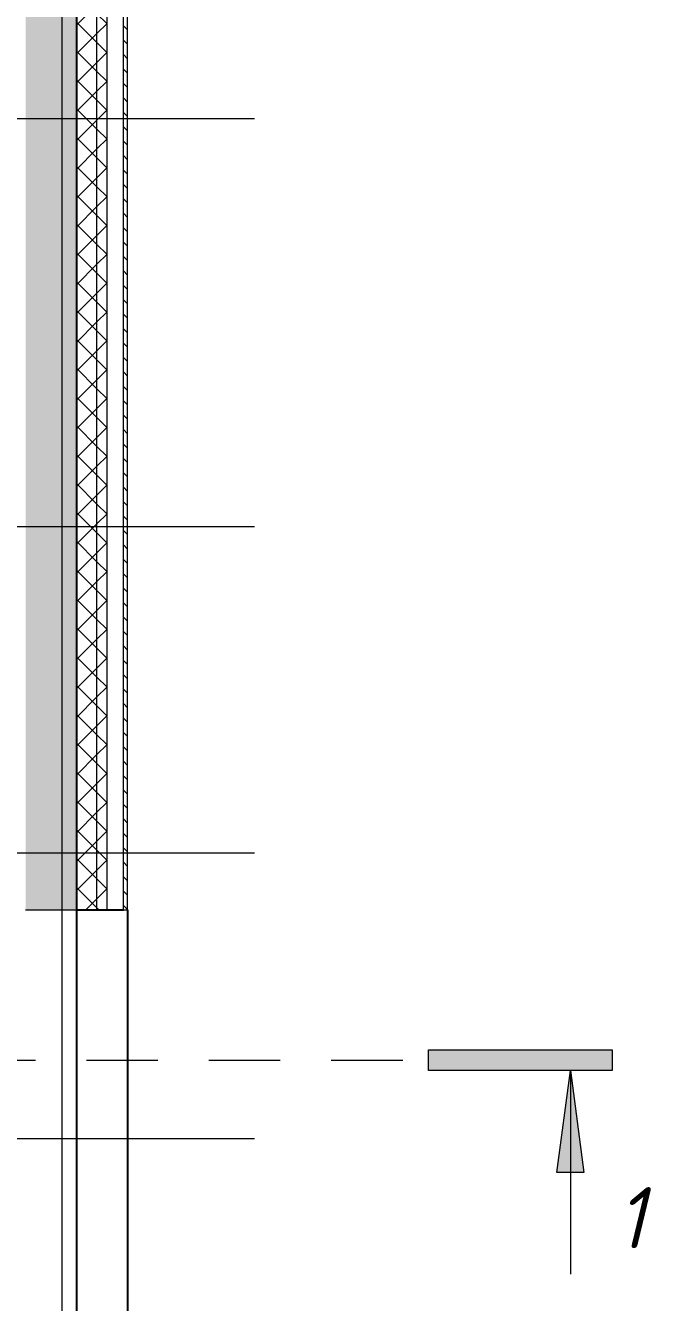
# Model space of a CAD drawing. Header units: millimetres. Extents: x 12986 to 523328, y -9759 to 30092.
# Drawn here: x 520261 to 523328, y 7326 to 13587 of the extents above; entities that cross this region are included whole.
import ezdxf

# ---------------------------------------------------------------- set-up
doc = ezdxf.new("R2010")
doc.units = ezdxf.units.MM
doc.linetypes.add('01 Штриховая _4 мм_', pattern=[600, 350, -250])
for name, color, linetype, lineweight in [('A-DETL', 7, 'Continuous', 9), ('A-WALL', 7, 'Continuous', 5), ('A-WALL-1', 7, 'Continuous', 25), ('A-WALL-FNSH-1', 7, 'Continuous', 9), ('G-ANNO-SYMB-1', 7, '01 Штриховая _4 мм_', 9), ('I-WALL', 7, 'Continuous', 5), ('Оси-1', 7, 'Continuous', 20)]:
    doc.layers.add(name, color=color, linetype=linetype, lineweight=lineweight)
doc.layers.add('A-WALL-3', color=7, linetype='Continuous', lineweight=5, true_color=0x000000)
doc.layers.add('A-WALL-PATT-2', color=7, linetype='Continuous', lineweight=5, true_color=0xce0000)
doc.styles.add('ISOCPEUR_I_1', font='isocpeui.ttf', dxfattribs={"width": 0.9, "height": 250})
pattern_1 = [(45, (395430.81, -3869.25), (-70.71068, 70.71068), []), (135, (395430.81, -3869.25), (-70.71068, -70.71068), [])]

# ---------------------------------------------------------------- blocks, each defined once
blk = doc.blocks.new('Разрез - Концевая часть разреза пр_-17661887-АР1_1_Кладочный план 3 этажа')
at = {"layer": 'G-ANNO-SYMB-1'}
for points in [[(0, 0.5), (0, -0.5), (-9, -0.5), (-9, 0.5)], [(-6.292, -5.5), (-7.609, -5.5), (-6.95, -0.5)]]:
    blk.add_hatch(color=256, dxfattribs=at).paths.add_polyline_path(points, flags=0)
for p, q in [((0, 0.5), (-9, 0.5)), ((-9, 0.5), (-9, -0.5)), ((0, -0.5), (0, 0.5)), ((-9, -0.5), (0, -0.5)), ((-6.95, -0.5), (-7.609, -5.5)), ((-6.95, -0.5), (-6.95, -10.5)), ((-6.292, -5.5), (-6.95, -0.5)), ((-7.609, -5.5), (-6.292, -5.5))]:
    blk.add_line(p, q, dxfattribs=at)

msp = doc.modelspace()

# ---------------------------------------------------------------- hatches: boundary and pattern name
at = {"layer": 'A-WALL-PATT-2'}
h = msp.add_hatch(dxfattribs=at)
h.set_pattern_fill('FP_3', color=256, style=0, pattern_type=2)
h.set_pattern_definition([(135, (395430.81, -3869.254), (-35.35534, -35.35534), [])])
h.paths.add_polyline_path([(520740.80855, -4219.25358), (520760.80855, -4219.25358), (520760.80855, 3850.74662), (520740.80855, 3850.74662), (520740.80855, -4199.25358)], flags=0)
h.paths.add_polyline_path([(520760.80855, 9250.74651), (520760.80855, 17760.74642), (520740.80855, 17760.74642), (520740.80855, 9250.74651)], flags=0)
h = msp.add_hatch(dxfattribs=at)
h.set_pattern_fill('FP_2', color=256, style=0, pattern_type=2)
h.set_pattern_definition(pattern_1)
h.paths.add_polyline_path([(520610.80855, -4119.25358), (520660.80855, -4119.25358), (520660.80855, 3850.74662), (520610.80855, 3850.74662), (520610.80855, -4069.25358)], flags=0)
h.paths.add_polyline_path([(520660.80855, 9250.74651), (520660.80855, 17630.74642), (520610.80855, 17630.74642), (520610.80855, 9250.74651)], flags=0)
h = msp.add_hatch(dxfattribs=at)
h.set_pattern_fill('FP_4', color=256, style=0, pattern_type=2)
h.set_pattern_definition([(45, (395430.81, -3869.25), (-57.024626, 57.024626), []), (45, (395487.83, -3869.25), (-57.024626, 57.024626), [100.806, -20.161, 3.353, -16.808])])
h.paths.add_polyline_path([(520510.80855, 6730.74642), (520510.80855, 6950.74651), (520260.80855, 6950.74651), (520260.80855, 6730.74642)], flags=0)
h.paths.add_polyline_path([(520260.80855, 9250.74651), (520510.80855, 9250.74651), (520510.80855, 17530.74642), (520260.80855, 17530.74642), (520260.80855, 14222.381)], flags=0)
h = msp.add_hatch(dxfattribs=at)
h.set_pattern_fill('FP_2', color=256, style=0, pattern_type=2)
h.set_pattern_definition(pattern_1)
h.paths.add_polyline_path([(520510.80855, -4069.25358), (520610.80855, -4069.25358), (520610.80855, 3850.74662), (520510.80855, 3850.74662), (520510.80855, -3969.25358)], flags=0)
h.paths.add_polyline_path([(520510.80855, 9250.74651), (520610.80855, 9250.74651), (520610.80855, 17530.74642), (520510.80855, 17530.74642), (520510.80855, 14222.381)], flags=0)

# ---------------------------------------------------------------- linework, layer by layer
at = {"layer": 'A-DETL'}
msp.add_line((520660.80855, 9250.74651), (520660.80855, 17530.74642), dxfattribs=at)
at = {"layer": 'A-WALL'}
for p, q in [((520740.80855, 9250.74651), (520740.80855, 17760.74642)), ((520610.80855, 9250.74651), (520610.80855, 17630.74642))]:
    msp.add_line(p, q, dxfattribs=at)
at = {"layer": 'A-WALL-1'}
for p, q in [((520510.80855, 17530.74642), (520510.80855, 5119.74662)), ((520510.80855, 9250.74651), (520740.80855, 9250.74651)), ((520760.80855, 9250.74651), (520760.80855, 6950.74651))]:
    msp.add_line(p, q, dxfattribs=at)
at = {"layer": 'A-WALL-3'}
for p, q in [((520510.80855, 9250.74651), (520510.80855, 17530.74642)), ((520260.80855, 9250.74651), (520510.80855, 9250.74651))]:
    msp.add_line(p, q, dxfattribs=at)
at = {"layer": 'A-WALL-FNSH-1'}
for p, q in [((520760.80855, 9250.74651), (520760.80855, 17780.74642)), ((520740.80855, 9250.74651), (520760.80855, 9250.74651))]:
    msp.add_line(p, q, dxfattribs=at)
at = {"layer": 'G-ANNO-SYMB-1'}
msp.add_line((438359.01269, 8514.02489), (522235.85803, 8514.02489), dxfattribs=at)
at = {"layer": 'I-WALL'}
msp.add_line((520510.80855, 9250.74651), (520510.80855, 6950.74651), dxfattribs=at)
at = {"layer": 'Оси-1'}
for p, q in [((520440.80852, -8019.25359), (520440.80852, 24767.68957)), ((389220.80855, 13130.74648), (521382.43658, 13130.74648)), ((389220.80855, 11130.74641), (521382.43658, 11130.74641)), ((389220.80855, 9530.74641), (521382.43658, 9530.74641)), ((389220.80855, 8130.74641), (521382.43658, 8130.74641))]:
    msp.add_line(p, q, dxfattribs=at)

# ---------------------------------------------------------------- block references
at = {"layer": 'G-ANNO-SYMB-1', "extrusion": (0, 0, -1), "xscale": 99.99999999999993, "yscale": 99.99999999999993, "zscale": 99.99999999999993}
msp.add_blockref('Разрез - Концевая часть разреза пр_-17661887-АР1_1_Кладочный план 3 этажа', (-522235.85803, 8514.02489), dxfattribs=at)

# ---------------------------------------------------------------- texts
at = {"layer": 'G-ANNO-SYMB-1', "insert": (523158.99926, 7891.74805), "char_height": 300, "width": 184.388125, "attachment_point": 1, "style": 'ISOCPEUR_I_1'}
msp.add_mtext('\\fISOCPEUR|b0|i1|c204|p34|;1', dxfattribs=at)

doc.saveas('drawing.dxf')
